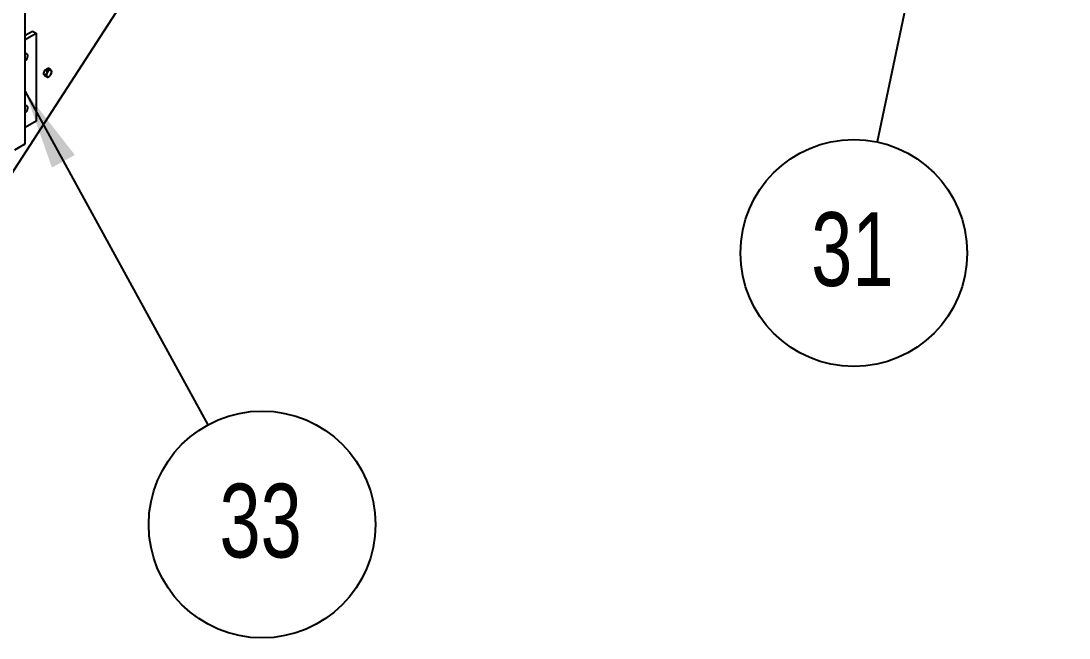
# Model space of a CAD drawing. Header units: millimetres. Extents: x 1293 to 41893, y 1011 to 26911.
# Drawn here: x 5460 to 6776, y 17942 to 18716 of the extents above; entities that cross this region are included whole.
import ezdxf

# ---------------------------------------------------------------- set-up
doc = ezdxf.new("R2010")
doc.units = ezdxf.units.MM
doc.header["$LTSCALE"] = 50
doc.layers.add('CAPA_1', color=7, linetype='Continuous')
doc.styles.add('SLDTEXTSTYLE0', font='TXT', dxfattribs={"width": 0.75})
doc.dimstyles.new('SLDDIMSTYLE3', dxfattribs={"dimtxt": 0.18, "dimasz": 100, "dimexe": 0, "dimexo": 0.0625, "dimgap": 0, "dimtad": 0, "dimtih": 1, "dimtoh": 1, "dimdec": 0, "dimrnd": 1e-09, "dimzin": 0, "dimdsep": 46, "dimtxsty": 'Standard', "dimsah": 1, "dimcen": 0.09, "dimadec": 0, "dimazin": 0, "dimtfac": 100, "dimtdec": 0, "dimtofl": 0, "dimtmove": 0, "dimatfit": 3, "dimfxl": 1, "dimfrac": 2, "dimtolj": 1, "dimtzin": 0, "dimarcsym": 0})

# ---------------------------------------------------------------- blocks, each defined once
blk = doc.blocks.new('SW_NOTE_0_7')
at = {"layer": 'CAPA_1', "color": 0}
blk.add_circle((68.4, -124.9), 142.4, dxfattribs=at)
at = {"layer": 'CAPA_1', "color": 0, "insert": (66.5, -73.7), "char_height": 92.6, "attachment_point": 2, "style": 'SLDTEXTSTYLE0'}
blk.add_mtext('33', dxfattribs=at)
blk = doc.blocks.new('SW_NOTE_0_20')
at = {"layer": 'CAPA_1', "color": 0}
blk.add_circle((-29.3, -139.4), 142.4, dxfattribs=at)
at = {"layer": 'CAPA_1', "color": 0, "insert": (-31.2, -88.2), "char_height": 92.6, "attachment_point": 2, "style": 'SLDTEXTSTYLE0'}
blk.add_mtext('31', dxfattribs=at)

msp = doc.modelspace()

# ---------------------------------------------------------------- linework, layer by layer
at = {"color": 7, "linetype": 'Continuous', "lineweight": 25}
for p, q in [((6659.8213536, 20398.7013351), (5396.1606779, 18444.7672848)), ((5465.037236, 18562.8795803), (5465.037236, 19192.7148766)), ((5465.037236, 18698.4428145), (5474.2041467, 18703.7347594)), ((5474.2041467, 18703.7347594), (5478.6942747, 18701.1426637)), ((5465.037236, 18693.258623), (5478.6942747, 18701.1426637)), ((5478.6942747, 18701.1426637), (5478.6942747, 18590.5286017)), ((5488.1346726, 18649.9373234), (5490.0789551, 18654.9485094)), ((5490.7271371, 18648.4407255), (5488.1346726, 18649.9373234)), ((5490.0789551, 18647.1709581), (5488.1346726, 18649.9373234)), ((5490.0789551, 18654.9485094), (5493.9675201, 18657.1933301)), ((5492.6714195, 18653.4519115), (5490.0789551, 18654.9485094)), ((5496.5599845, 18655.6967323), (5493.9675201, 18657.1933301)), ((5492.6714195, 18645.6743603), (5490.0789551, 18647.1709581)), ((5478.6942747, 18590.5286017), (5465.037236, 18582.644561)), ((5463.846918, 18561.220639), (5451.6337696, 18554.1701385))]:
    msp.add_line(p, q, dxfattribs=at)
at = {"color": 7, "linetype": 'Continuous', "lineweight": 25, "flags": 128}
for points in [[(5468.2939125, 18672.4932638), (5468.2064319, 18673.3716199), (5467.9480807, 18674.1079021), (5467.530939, 18674.6676827), (5466.9745119, 18675.024787), (5466.3048174, 18675.1625171), (5465.5531695, 18675.0744329), (5465.037236, 18674.8976211)], [(5495.0166563, 18654.1424996), (5494.280048, 18653.6178429), (5493.5831505, 18652.9226269), (5492.9635336, 18652.094331), (5492.4546011, 18651.1776087), (5492.0837897, 18650.2218807), (5491.8710899, 18649.2786708), (5491.8279683, 18648.3988274), (5491.9567498, 18647.6297833), (5492.2504916, 18647.0129978), (5492.6933581, 18646.5817219), (5493.2614741, 18646.3592058), (5493.9242125, 18646.3574455), (5494.6458448, 18646.5765358), (5495.3874677, 18647.0046656), (5496.1091, 18647.6187542), (5496.7718384, 18648.385696), (5497.3399545, 18649.2641449), (5497.7828209, 18650.2067435), (5498.0765627, 18651.1626761), (5498.2053442, 18652.0804081), (5498.1622227, 18652.9104644), (5497.9495228, 18653.6080964), (5497.5787114, 18654.1356945), (5497.0697789, 18654.4648159), (5496.4501621, 18654.5777175), (5495.7532645, 18654.4683127), (5495.0166563, 18654.1424996)], [(5468.2939125, 18607.1699989), (5468.2064319, 18608.048355), (5467.9480807, 18608.7846372), (5467.530939, 18609.3444178), (5466.9745119, 18609.701522), (5466.3048174, 18609.8392521), (5465.5531695, 18609.751168), (5465.037236, 18609.5743561)]]:
    msp.add_lwpolyline(points, dxfattribs=at)
at = {"color": 7, "linetype": 'Continuous', "lineweight": 25}
for centre, radius, start, end in [((5460.1305411, 18672.8635092), 8.1717632, 306.9017796426, 357.4031599631), ((5460.1305411, 18607.5402442), 8.1717632, 306.9017796427, 357.4031599632), ((5463.0033785, 18563.0823998), 2.0439452, 294.3746582935, 354.3052007491)]:
    msp.add_arc(centre, radius, start, end, dxfattribs=at)
for points, knots in [([(5492.6714195, 18653.4519115), (5492.5889736, 18652.9674719), (5492.4222939, 18651.988088), (5491.8572921, 18650.2267589), (5491.164751, 18649.1323059), (5490.7271371, 18648.4407255)], [0, 0, 0, 0, 0.2648633469, 0.5354700776, 1, 1, 1, 1]), ([(5496.5599845, 18655.6967323), (5496.4385355, 18655.5741494), (5496.0867561, 18655.2190858), (5495.3887659, 18654.6644708), (5494.2402132, 18653.9999785), (5493.2517393, 18653.6546495), (5492.6714195, 18653.4519115)], [0, 0, 0, 0, 0.1315464599, 0.3810267709, 0.6366091688, 1, 1, 1, 1]), ([(5498.504267, 18652.930367), (5498.421821, 18653.1205604), (5498.2551414, 18653.5050715), (5497.6901396, 18654.3907408), (5496.9975985, 18655.1910317), (5496.5599845, 18655.6967323)], [0, 0, 0, 0, 0.2648633469, 0.5354700776, 1, 1, 1, 1]), ([(5496.5599845, 18647.919181), (5496.8148368, 18648.3040926), (5497.3300677, 18649.0822622), (5498.0884934, 18650.73193), (5498.3432729, 18652.0790973), (5498.504267, 18652.930367)], [0, 0, 0, 0, 0.2648633469, 0.5354700776, 1, 1, 1, 1]), ([(5490.7271371, 18648.4407255), (5490.9819893, 18648.151004), (5491.4972202, 18647.5652787), (5492.2556459, 18646.567948), (5492.5104254, 18646.0203716), (5492.6714195, 18645.6743603)], [0, 0, 0, 0, 0.2648633469, 0.5354700776, 1, 1, 1, 1]), ([(5492.6714195, 18645.6743603), (5493.2517491, 18645.8770941), (5494.2300064, 18646.218841), (5495.380936, 18646.8815135), (5496.080842, 18647.4355684), (5496.438537, 18647.7966004), (5496.5599845, 18647.919181)], [0, 0, 0, 0, 0.3633893563, 0.612562675, 0.868454074, 1, 1, 1, 1])]:
    msp.add_open_spline(points, degree=3, knots=knots, dxfattribs=at)

# ---------------------------------------------------------------- block references
at = {"layer": 'CAPA_1'}
for name, p in [('SW_NOTE_0_20', (6534.8716693, 18564.5210806)), ('SW_NOTE_0_7', (5694.1837608, 18209.2907944))]:
    msp.add_blockref(name, p, dxfattribs=at)

# ---------------------------------------------------------------- leaders
for points in [[(6994.331552, 20751.4025463), (6534.8716693, 18564.5210806)], [(5465.037236, 18627.9349443), (5694.1837608, 18209.2907944)]]:
    msp.add_leader(points, dimstyle='SLDDIMSTYLE3', dxfattribs=at)

doc.saveas('drawing.dxf')
